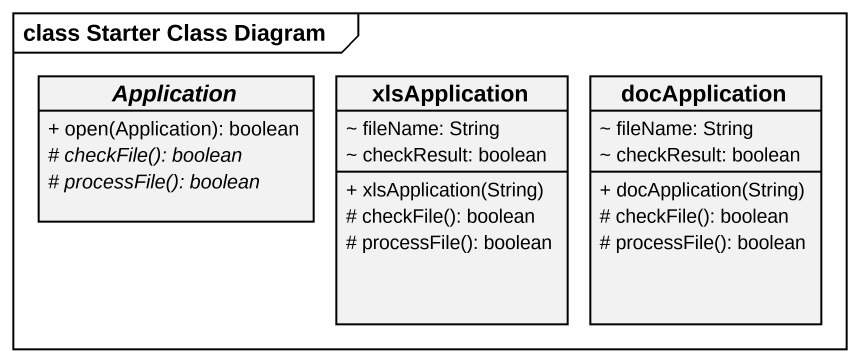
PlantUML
@startuml
mainframe class Starter Class Diagram
hide circle
hide empty members
skinparam classAttributeIconSize 0
abstract class Application {
  + open(Application): boolean
  {abstract} # checkFile(): boolean
  {abstract} # processFile(): boolean
}
class xlsApplication {
  ~ fileName: String
  ~ checkResult: boolean
  + xlsApplication(String)
  # checkFile(): boolean
  # processFile(): boolean
}
class docApplication {
  ~ fileName: String
  ~ checkResult: boolean
  + docApplication(String)
  # checkFile(): boolean
  # processFile(): boolean
}
@enduml
